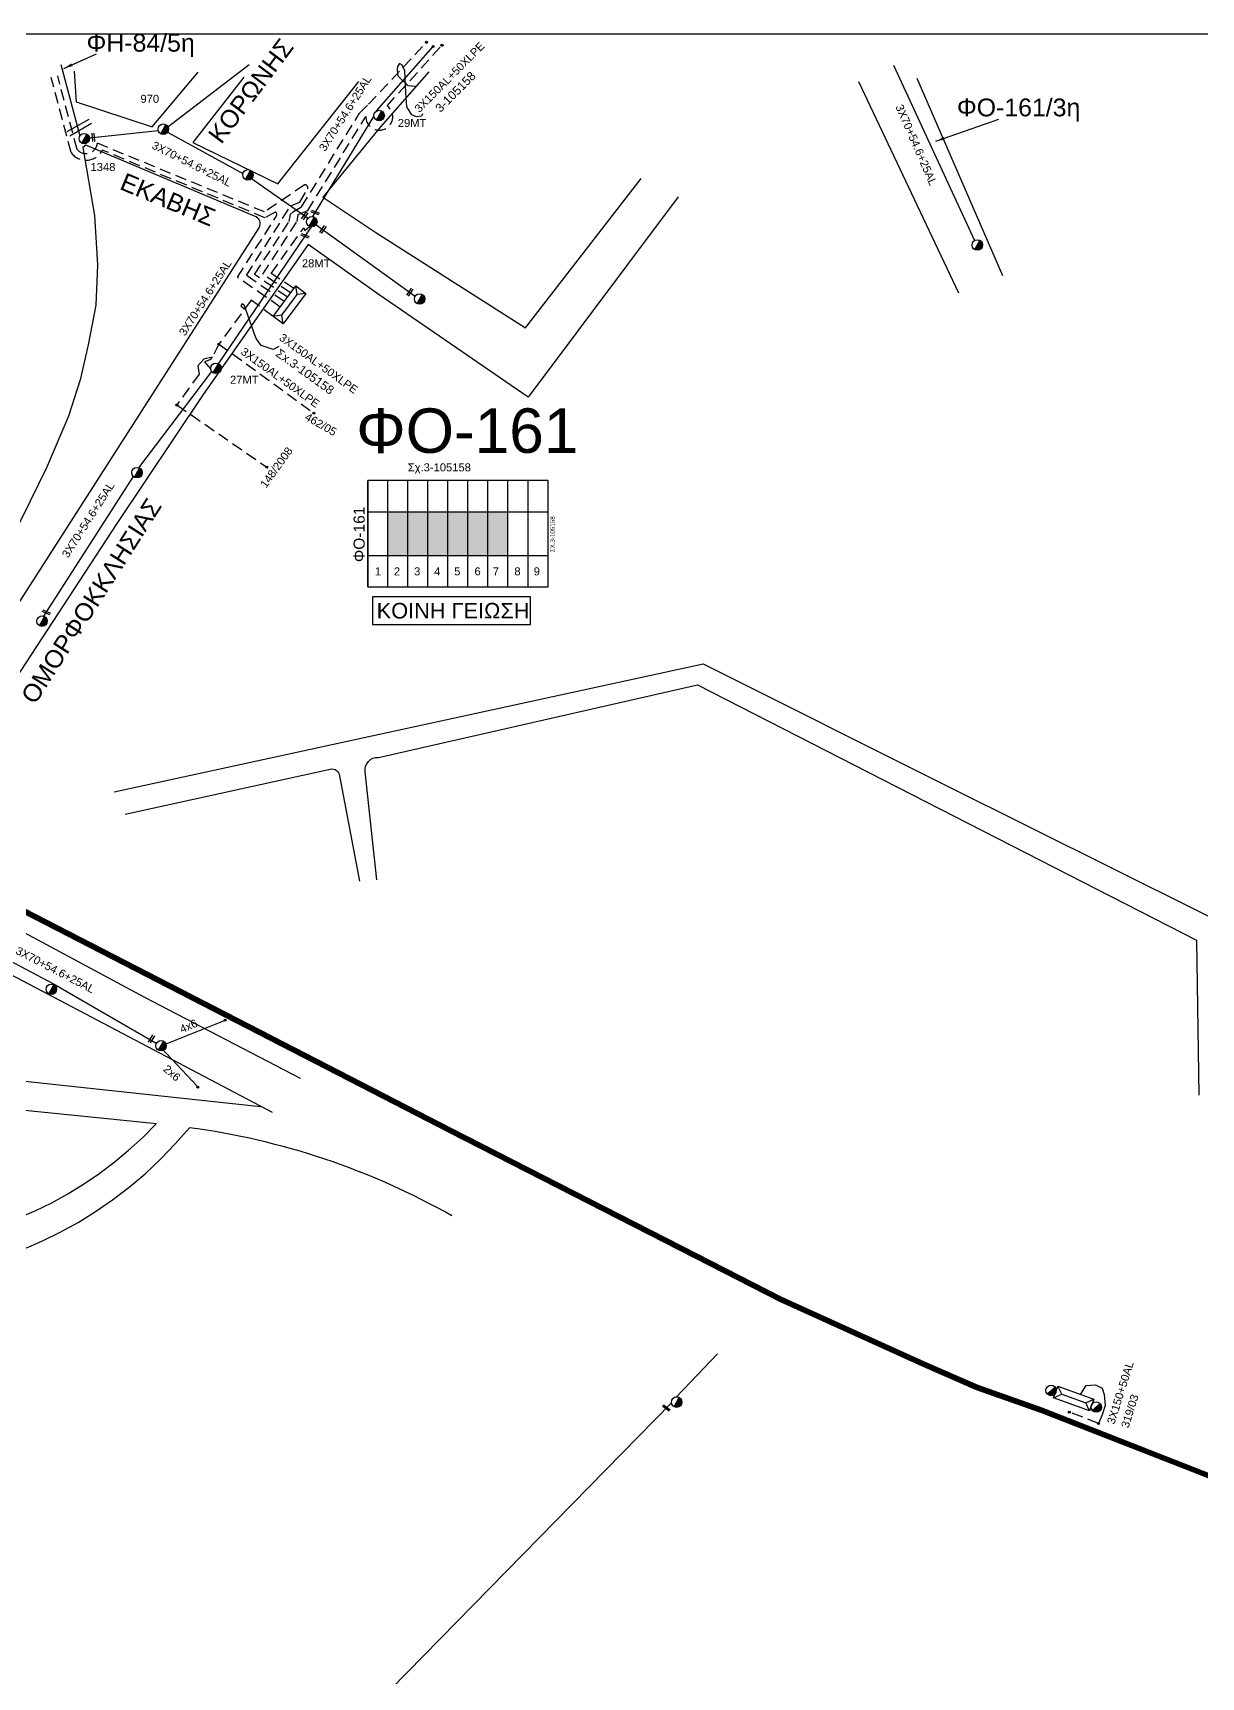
# Model space of a CAD drawing. Header units: millimetres. Extents: x 911 to 5440, y 753 to 2084.
# Drawn here: x 1132 to 1394.7, y 1413.3 to 1783.1 of the extents above; entities that cross this region are included whole.
import ezdxf
from ezdxf.enums import TextEntityAlignment as Align

# ---------------------------------------------------------------- set-up
doc = ezdxf.new("R2010")
doc.units = ezdxf.units.MM
doc.linetypes.add('DASHED', pattern=[19.05, 12.7, -6.35])
for name, color, linetype in [('Άγνωστα', 7, 'Continuous'), ('Ασφαλειοκιβώτια Χ.Τ 9 αναχωρήσεων', 7, 'Continuous'), ('Γυμνά εναέρια ΧΤ (3Φ)   4x16AL', 7, 'Continuous'), ('Επιγραφές - Σχήματα', 7, 'Continuous'), ('Καλώδια ΧΤ   3x150+50AL', 7, 'DASHED'), ('Καλώδια ΧΤ   3x150AL+50CU XLPE', 7, 'DASHED'), ('Καλώδια ΧΤ   3x150AL+50XLPE', 7, 'DASHED'), ('Μηχανική τομή', 7, 'Continuous'), ('Στύλος ΦΜ', 7, 'Continuous'), ('Στύλος ΦΜ @ 1', 7, 'Continuous'), ('Συνδέσεις', 7, 'Continuous'), ('Συνεστραμμένα ΧΤ   3x70+54.6+25 AL', 7, 'SYN_LINE'), ('Τομή', 7, 'Continuous'), ('Υποσταθμός εναέριος 2 στύλων', 7, 'Continuous'), ('Υποσταθμός πόλεως', 7, 'Continuous'), ('Υπόβαθρο ΔΕΗ', 7, 'Continuous')]:
    doc.layers.add(name, color=color, linetype=linetype)
doc.styles.get("Standard").update_dxf_attribs({"font": 'arial.ttf'})
doc.linetypes.add('SYN_LINE', pattern='A,0.5,-0.0001,["/\\/\\/\\/",Standard,S=0.1,R=0,X=0,Y=-0.05],-0.25', length=0.7501)
doc.dimstyles.new('ISO-25', dxfattribs={"dimtxt": 2.5, "dimasz": 1.8, "dimexe": 1.25, "dimexo": 0.625, "dimtad": 1, "dimtxsty": 'Standard', "dimcen": 1.8, "dimadec": 0, "dimazin": 0, "dimtfac": 1, "dimtmove": 0, "dimatfit": 3, "dimfxl": 1.25, "dimarcsym": 0})

# ---------------------------------------------------------------- blocks, each defined once
blk = doc.blocks.new('ΥΠΑΡΧΩΝ ΤΣΙΜΕΝΤΕΝΙΟΣ ΣΤΥΛΟΣ')
at = {"layer": 'Στύλος ΦΜ'}
blk.add_hatch(color=7, dxfattribs=at).paths.add_polyline_path([(-1.29, -2.28, 0.574793), (2.62, 0, 0.268822), (1.3, 2.27)])
at = {"layer": 'Στύλος ΦΜ', "color": 7}
blk.add_line((-1.29, -2.28), (1.3, 2.27), dxfattribs=at)
blk.add_circle((0, 0), 2.62, dxfattribs=at)
at = {"layer": 'Στύλος ΦΜ', "flags": 4}
for tag, p in [('ΑΡΙΘΜΟΣ', (-4.68, 8.05)), ('ΤΥΠΟΣ', (-4.91, 3.03))]:
    blk.add_attdef(tag, p, '', height=4, dxfattribs=at)
blk = doc.blocks.new('ΥΠΟΣΤΑΘΜΟΣ ΠΟΛΕΩΣ')
at = {"layer": 'Υποσταθμός πόλεως', "linetype": 'Continuous', "ltscale": 40}
blk.add_lwpolyline([(-8.57, 2.82), (8.57, 2.82), (8.57, -2.82), (-8.57, -2.82)], close=True, dxfattribs=at)
for points in [[(-5.75, 0), (-8.57, 2.82)], [(5.75, 0), (8.57, 2.82)], [(-8.57, -2.82), (-5.75, 0)], [(-5.75, 0), (5.75, 0)], [(8.57, -2.82), (5.75, 0)]]:
    blk.add_lwpolyline(points, dxfattribs=at)
at = {"layer": 'Υποσταθμός πόλεως', "linetype": 'SYN_LINE', "ltscale": 40, "flags": 1}
for tag, p in [('ΜΕΤΑΣΧΗΜΑΤΙΣΜΟΣ', (10.6, 2.39)), ('ΙΣΧΥΣ', (10.58, -0.41)), ('ΑΡΙΘΜΟΣ', (10.7, -3.13))]:
    blk.add_attdef(tag, p, '', height=1.8, dxfattribs=at)
blk = doc.blocks.new('ΜΗΧΑΝΙΚΗ ΤΟΜΗ')
at = {"layer": 'Μηχανική τομή', "ltscale": 40}
for p, q in [((-1.89, 0.78), (1.89, 0.78)), ((1.89, 0), (-1.89, 0))]:
    blk.add_line(p, q, dxfattribs=at)
blk = doc.blocks.new('ΥΠΟΣΤΑΘΜΟΣ ΕΝΑΕΡΙΟΣ ΕΠΙ 2 ΣΤΥΛΩΝ')
at = {"layer": 'Υποσταθμός εναέριος 2 στύλων', "linetype": 'Continuous'}
for points in [[(-11.97, -2.11, 0.574793), (-8.45, -0.07, 0.268822), (-9.64, 1.98)], [(9.68, -2.15, 0.574793), (13.19, -0.1, 0.268822), (12.01, 1.95)]]:
    blk.add_hatch(color=256, dxfattribs=at).paths.add_polyline_path(points)
for p, q in [((-11.97, -2.11), (-9.64, 1.98)), ((9.68, -2.15), (12.01, 1.95))]:
    blk.add_line(p, q, dxfattribs=at)
for centre in [(-10.81, -0.07), (10.84, -0.1)]:
    blk.add_circle(centre, 2.36, dxfattribs=at)
at = {"layer": 'Υποσταθμός πόλεως', "linetype": 'Continuous', "ltscale": 40}
blk.add_lwpolyline([(-8.57, 2.82), (8.57, 2.82), (8.57, -2.82), (-8.57, -2.82)], close=True, dxfattribs=at)
for points in [[(-5.75, 0), (-8.57, 2.82)], [(-8.57, -2.82), (-5.75, 0)], [(-5.75, 0), (5.75, 0)], [(5.75, 0), (8.57, 2.82)], [(8.57, -2.82), (5.75, 0)]]:
    blk.add_lwpolyline(points, dxfattribs=at)
at = {"layer": 'Υποσταθμός εναέριος 2 στύλων', "ltscale": 40, "flags": 1}
for tag, p in [('ΜΕΤΑΣΧΗΜΑΤΙΣΜΟΣ', (14.09, 2.51)), ('ΙΣΧΥΣ', (14.07, -0.28)), ('ΑΡΙΘΜΟΣ', (14.19, -3))]:
    blk.add_attdef(tag, p, '', height=1.8, dxfattribs=at)
blk = doc.blocks.new('ΑΣΦΑΛΕΙΟΚΙΒΩΤΙΟ ΥΠΟΣΤΑΘΜΟΥ 9 ΑΝΑΧΩΡΗΣΕΩΝ')
at = {"layer": 'Ασφαλειοκιβώτια Χ.Τ 9 αναχωρήσεων', "ltscale": 40}
for p, q in [((-23.8, 40.36), (24.02, 40.36)), ((-9.72, 40.36), (-9.72, -40.64)), ((9.94, 40.36), (9.94, -40.64)), ((-23.8, 31.36), (24.02, 31.36)), ((-23.8, 22.36), (24.02, 22.36)), ((-23.8, 13.36), (24.02, 13.36)), ((-23.8, 4.36), (24.02, 4.36)), ((-23.8, -4.64), (24.02, -4.64)), ((-23.8, -13.64), (24.02, -13.64)), ((-23.8, -22.64), (24.02, -22.64)), ((-23.8, -31.64), (24.02, -31.64))]:
    blk.add_line(p, q, dxfattribs=at)
at = {"layer": 'Ασφαλειοκιβώτια Χ.Τ 9 αναχωρήσεων'}
blk.add_lwpolyline([(-23.8, -40.64), (24.02, -40.64), (24.02, 40.36), (-23.8, 40.36)], close=True, dxfattribs=at)
for s, p in [('1', (-18.61, 37.24)), ('2', (-18.61, 28.67)), ('3', (-18.61, 19.6)), ('4', (-18.61, 10.58)), ('5', (-18.61, 1.57)), ('6', (-18.61, -7.57)), ('7', (-18.61, -15.81)), ('8', (-18.61, -25.5)), ('9', (-18.61, -34.19))]:
    blk.add_text(s, height=3.6, rotation=270, dxfattribs=at).set_placement(p)
at = {"layer": 'Ασφαλειοκιβώτια Χ.Τ 9 αναχωρήσεων', "ltscale": 40}
for tag, height, p in [('ΟΝΟΜΑ', 5, (-0.16, 44.31)), ('ΚΕΙΜΕΝΟ 1', 2, (17.06, 35.59)), ('ΚΕΙΜΕΝΟ 2', 2, (17.06, 26.88)), ('ΚΕΙΜΕΝΟ 3', 2, (17.06, 17.69)), ('ΚΕΙΜΕΝΟ 4', 2, (17.06, 8.71)), ('ΚΕΙΜΕΝΟ 5', 2, (17.06, -0.13)), ('ΚΕΙΜΕΝΟ 6', 2, (17.06, -9.05)), ('ΚΕΙΜΕΝΟ 7', 2, (17.06, -18.13)), ('ΚΕΙΜΕΝΟ 8', 2, (17.06, -26.85)), ('ΚΕΙΜΕΝΟ 9', 2, (17.06, -35.99)), ('ΣΧ', 2, (-0.1, -42.64))]:
    blk.add_attdef(tag, text='', height=height, dxfattribs=at).set_placement(p, align=Align.MIDDLE_CENTER)
blk = doc.blocks.new('_ΣΥΝΔΕΣΗ')
at = {"layer": 'Συνδέσεις', "linetype": 'SYN_LINE', "ltscale": 40}
blk.add_hatch(color=256, dxfattribs=at).paths.add_polyline_path([(0.5, -0.01, 1), (-0.5, -0.01, 1)])
at = {"layer": 'Συνδέσεις'}
blk.add_circle((0, -0.01), 0.5, dxfattribs=at)
blk = doc.blocks.new('ΤΟΜΗ')
at = {"layer": 'Τομή', "ltscale": 40}
for p, q in [((-5.68, 0), (5.68, 0)), ((5.68, -2.33), (-5.68, -2.33))]:
    blk.add_line(p, q, dxfattribs=at)

msp = doc.modelspace()

# ---------------------------------------------------------------- hatches: boundary and pattern name
at = {"layer": 'Ασφαλειοκιβώτια Χ.Τ 9 αναχωρήσεων'}
for color, points in [(85, [(1216.29, 1675.36), (1211.79, 1675.36), (1211.79, 1665.53), (1216.29, 1665.53)]), (5, [(1220.79, 1675.36), (1216.29, 1675.36), (1216.29, 1665.53), (1220.79, 1665.53)]), (30, [(1225.29, 1675.36), (1220.79, 1675.36), (1220.79, 1665.53), (1225.29, 1665.53)]), (6, [(1229.79, 1675.36), (1225.29, 1675.36), (1225.29, 1665.53), (1229.79, 1665.53)])]:
    msp.add_hatch(color=color, dxfattribs=at).paths.add_polyline_path(points)
at = {"layer": 'Καλώδια ΧΤ   3x150AL+50CU XLPE', "linetype": 'DASHED', "ltscale": 0.2}
h = msp.add_hatch(color=1, dxfattribs=at)
h.dxf.hatch_style = 1
h.paths.add_polyline_path([(1234.29, 1675.36), (1229.79, 1675.36), (1229.79, 1665.53), (1234.29, 1665.53)])
h = msp.add_hatch(color=151, dxfattribs=at)
h.dxf.hatch_style = 1
h.paths.add_polyline_path([(1238.79, 1675.36), (1234.29, 1675.36), (1234.29, 1665.53), (1238.79, 1665.53)])

# ---------------------------------------------------------------- linework, layer by layer
at = {"layer": 'Άγνωστα', "color": 6, "linetype": 'DASHED', "ltscale": 0.2}
msp.add_lwpolyline([(1172.28, 1710.16), (1170.44, 1709.68), (1169.06, 1708.23), (1169.36, 1706.35), (1164.34, 1699.41), (1184.55, 1685.44)], dxfattribs=at)
at = {"layer": 'Άγνωστα', "color": 30}
msp.add_lwpolyline([(1276.7, 1476.33), (1285.88, 1485.99)], dxfattribs=at)
at = {"layer": 'Άγνωστα', "color": 30, "linetype": 'SYN_LINE', "ltscale": 20}
msp.add_lwpolyline([(1204.96, 1402.94), (1275.56, 1474.96)], dxfattribs=at)
at = {"layer": 'Γυμνά εναέρια ΧΤ (3Φ)   4x16AL', "color": 4, "linetype": 'SYN_LINE', "ltscale": 20}
msp.add_lwpolyline([(1160.79, 1555.3), (1175.07, 1560.94)], dxfattribs=at)
at = {"layer": 'Επιγραφές - Σχήματα'}
for points in [[(953.51, 1782.88), (3198.57, 1782.88)], [(1219.54, 1764.89), (1219.33, 1764.37), (1218.2, 1764.19), (1217.14, 1764.63), (1216.05, 1766.44), (1215.82, 1769.62), (1215.57, 1774.66), (1214.91, 1775.92), (1214.4, 1776.24), (1213.99, 1775.54), (1213.86, 1774.7), (1214.03, 1773.46), (1216.29, 1771.24), (1217.96, 1771.14)], [(1187.29, 1712.58), (1185.97, 1711.87), (1183.3, 1712.82), (1182.18, 1714.34), (1181.63, 1715.78), (1179.82, 1720.9), (1179.47, 1721.89), (1179.04, 1722.19), (1178.76, 1721.68), (1179.27, 1721.25), (1179.82, 1720.9)]]:
    msp.add_lwpolyline(points, dxfattribs=at)
at = {"layer": 'Επιγραφές - Σχήματα', "color": 190}
msp.add_lwpolyline([(1208.32, 1650.07), (1243.83, 1650.07), (1243.83, 1656.24), (1208.32, 1656.24)], close=True, dxfattribs=at)
at = {"layer": 'Καλώδια ΧΤ   3x150+50AL', "color": 6, "ltscale": 0.2}
msp.add_lwpolyline([(1367.51, 1476.89), (1368.77, 1478.92), (1370.91, 1479.03), (1372.39, 1478.28), (1372.89, 1476.85), (1373.05, 1474.41), (1372.43, 1472.27), (1371.58, 1470.37), (1365.02, 1472.88)], dxfattribs=at)
at = {"layer": 'Καλώδια ΧΤ   3x150AL+50CU XLPE', "color": 1, "ltscale": 0.2}
msp.add_lwpolyline([(1187.6, 1721.43), (1177.97, 1728.14), (1186.76, 1741.98, 0.440116), (1186.47, 1742.8), (1184.15, 1741.53), (1147.57, 1756.74, -0.565609), (1140.55, 1756.18), (1136.1, 1773.05)], format="xyb", dxfattribs=at)
at = {"layer": 'Καλώδια ΧΤ   3x150AL+50CU XLPE', "color": 151, "ltscale": 0.2}
msp.add_lwpolyline([(1188.46, 1722.66), (1180, 1728.55), (1188.13, 1741.33), (1189.92, 1744.18), (1191.96, 1745.04), (1193.81, 1748.06, 0.505104), (1193.04, 1748.92), (1184.07, 1742.82), (1146.48, 1758.26, -0.649935), (1141.92, 1756.86), (1137.55, 1773.43)], format="xyb", dxfattribs=at)
at = {"layer": 'Καλώδια ΧΤ   3x150AL+50XLPE', "color": 30, "ltscale": 0.2}
msp.add_lwpolyline([(1189.21, 1723.66), (1181.81, 1728.78), (1189.62, 1740.68), (1189.87, 1742.35), (1190.57, 1742.92), (1192.38, 1743.99), (1205.42, 1765.01), (1207.44, 1767.04), (1220.5, 1780.98)], dxfattribs=at)
at = {"layer": 'Καλώδια ΧΤ   3x150AL+50XLPE', "color": 5, "ltscale": 0.2}
msp.add_lwpolyline([(1189.93, 1724.63), (1183.67, 1728.83), (1191.36, 1740.71), (1191.61, 1742.22), (1193.76, 1743.12), (1206.85, 1764.31, 1.676057), (1211.6, 1766.7), (1223.96, 1780.31)], format="xyb", dxfattribs=at)
at = {"layer": 'Καλώδια ΧΤ   3x150AL+50XLPE', "color": 85, "ltscale": 0.2}
msp.add_lwpolyline([(1190.63, 1725.58), (1185.56, 1729.01), (1192.87, 1739.26), (1193.14, 1738.68), (1194.18, 1739.56)], dxfattribs=at)
at = {"layer": 'Καλώδια ΧΤ   3x150AL+50XLPE', "color": 6, "ltscale": 0.2}
for points in [[(1185.98, 1719.33), (1181.05, 1723), (1173.78, 1713.12), (1172.28, 1710.16), (1171.73, 1709.59), (1170.53, 1709.1), (1171.94, 1707.52)], [(1173.78, 1713.12), (1195.15, 1697.6)]]:
    msp.add_lwpolyline(points, dxfattribs=at)
at = {"layer": 'Συνεστραμμένα ΧΤ   3x70+54.6+25 AL', "color": 4, "ltscale": 20}
for p, q in [((1114.85, 1580.7), (1136.73, 1569.16)), ((1136.73, 1569.16), (1159.71, 1555.89))]:
    msp.add_line(p, q, dxfattribs=at)
at = {"layer": 'Συνεστραμμένα ΧΤ   3x70+54.6+25 AL', "color": 6, "ltscale": 20}
for points in [[(1209.26, 1765.54), (1221.97, 1780.05)], [(1194.91, 1741.78), (1208.66, 1764.31)], [(1173.7, 1708.67), (1194.59, 1739.45)], [(1195.66, 1739.96), (1217.93, 1723.9)], [(1155.81, 1685.29), (1172.17, 1706.94)], [(1134.46, 1651.89), (1154.56, 1683.34)]]:
    msp.add_lwpolyline(points, dxfattribs=at)
at = {"layer": 'Συνεστραμμένα ΧΤ   3x70+54.6+25 AL', "color": 5, "ltscale": 20}
for points in [[(1138.28, 1776.02), (1142.52, 1759.94)], [(1325.5, 1775.87), (1343.72, 1736.4)]]:
    msp.add_lwpolyline(points, dxfattribs=at)
at = {"layer": 'Συνεστραμμένα ΧΤ   3x70+54.6+25 AL', "color": 85, "ltscale": 20}
for points in [[(1162.34, 1761.97), (1180.61, 1775.97)], [(1144.68, 1759.51), (1160.15, 1761.16)], [(1162.27, 1760.78), (1179.19, 1751.44)], [(1181.15, 1750.32), (1193.84, 1741.44)]]:
    msp.add_lwpolyline(points, dxfattribs=at)
at = {"layer": 'Συνεστραμμένα ΧΤ   3x70+54.6+25 AL', "color": 4, "linetype": 'SYN_LINE', "ltscale": 10}
msp.add_lwpolyline([(1160.8, 1554.85), (1168.98, 1546.15)], dxfattribs=at)
at = {"layer": 'Υπόβαθρο ΔΕΗ', "ltscale": 0.2}
for p, q in [((1083.28, 1605.92), (1156.92, 1566.27)), ((1090.03, 1590.81), (1185.77, 1540.34)), ((1156.92, 1566.27), (1192.04, 1548))]:
    msp.add_line(p, q, dxfattribs=at)
for points in [[(1141.25, 1774.5), (1141.7, 1767.62), (1158.77, 1762), (1169.12, 1774.29)], [(1179.42, 1773.11), (1167.94, 1758.43), (1187.08, 1749.12), (1205.29, 1772.16)], [(1221.01, 1774.36), (1210.15, 1761.99), (1197.16, 1746.18), (1209.11, 1738.2), (1228.53, 1725.82), (1242.7, 1716.74), (1268.78, 1750.32)], [(1317.62, 1772.13), (1340.1, 1724.62)], [(1350.04, 1728.46), (1330.81, 1772.82)], [(1277.1, 1746.25), (1243.3, 1701.17), (1209.85, 1724.17), (1193.86, 1735.53), (1170.07, 1701.54), (1150.82, 1672.75), (1125.62, 1634.07), (1107.8, 1606.96), (1121.73, 1599.73)], [(1150.21, 1612.41), (1282.65, 1641.21), (1337.15, 1613.91), (1412.87, 1576.16), (1519.58, 1523.81), (1552.52, 1524.13), (1552.38, 1530.02), (1604.23, 1536.86), (1605.51, 1535.17), (1689.8, 1546.57), (1693.93, 1550.95), (1738.05, 1556.32), (1743.03, 1553.13), (1779.15, 1557.47), (1781.22, 1612.16), (1782.64, 1648.02), (1782.75, 1658.06), (1781.87, 1664.03)], [(1055.28, 1548.38), (1159.73, 1537.8)], [(1112.72, 1549.22), (1183.14, 1541.65)]]:
    msp.add_lwpolyline(points, dxfattribs=at)
for points in [[(1109.39, 1670.46), (1080.07, 1622), (1100.11, 1610.18), (1182.83, 1739.28, 0.517163), (1181.77, 1741.9), (1143.88, 1757.83), (1143.18, 1757.29), (1145.85, 1742.06), (1146.48, 1730.9), (1146.15, 1721.88), (1144.38, 1712.91), (1142.57, 1705.07), (1140, 1696.86), (1135.04, 1685.24), (1129.59, 1674.1), (1122.79, 1661.15), (1116.8, 1649.89), (1110.19, 1636.07), (1103.12, 1624.73), (1095.53, 1612.88)], [(1209.29, 1592.64), (1206.65, 1616.93, -0.457934), (1209.66, 1620.16), (1281.38, 1636.44), (1393.64, 1579.08), (1394.17, 1544.21)], [(1152.7, 1607.39), (1198.85, 1617.52, -0.450126), (1200.91, 1616.02), (1205.38, 1592.3)]]:
    msp.add_lwpolyline(points, format="xyb", dxfattribs=at)
at = {"layer": 'Υπόβαθρο ΔΕΗ', "linetype": 'DASHED', "const_width": 1}
msp.add_lwpolyline([(955.23, 1661.16), (964.78, 1661.16), (975.44, 1659.92), (985.35, 1657.83), (992.59, 1655.51), (1008.05, 1650.09), (1033.66, 1638.53), (1055.16, 1626.48), (1082.78, 1610.33), (1127.17, 1587.1), (1225.87, 1536.27), (1281.07, 1508.08), (1300.1, 1498.32), (1332.18, 1483.78), (1344.27, 1478.51), (1358.7, 1473.38), (1392.88, 1460.02), (1421.23, 1448.82)], dxfattribs=at)
at = {"layer": 'Υπόβαθρο ΔΕΗ'}
for points in [[(955.23, 1661.64), (964.81, 1661.64), (975.52, 1660.4), (985.47, 1658.3), (992.74, 1655.97), (1008.23, 1650.54), (1033.88, 1638.96), (1055.4, 1626.9), (1083.02, 1610.75), (1127.39, 1587.53), (1226.09, 1536.7), (1281.29, 1508.51), (1300.31, 1498.76), (1332.37, 1484.22), (1344.45, 1478.96), (1358.87, 1473.83), (1393.05, 1460.47), (1421.4, 1449.27)], [(955.23, 1660.63), (964.75, 1660.63), (975.36, 1659.39), (985.21, 1657.32), (992.42, 1655.01), (1007.85, 1649.6), (1033.42, 1638.06), (1054.9, 1626.02), (1082.52, 1609.86), (1126.92, 1586.63), (1225.63, 1535.8), (1280.83, 1507.61), (1299.87, 1497.84), (1331.96, 1483.29), (1344.08, 1478.01), (1358.51, 1472.88), (1392.68, 1459.53), (1421.05, 1448.32)]]:
    msp.add_lwpolyline(points, dxfattribs=at)
at = {"layer": 'Υπόβαθρο ΔΕΗ', "ltscale": 0.2}
for centre, radius, start, end in [((1094.43, 1597.09), 94.42, 230.7084, 320.3656), ((1095.62, 1598.21), 88.09, 230.6434, 316.5924), ((1145.66, 1374.97), 163.31, 60.4477, 82.4413)]:
    msp.add_arc(centre, radius, start, end, dxfattribs=at)

# ---------------------------------------------------------------- block references
at = {"layer": 'Ασφαλειοκιβώτια Χ.Τ 9 αναχωρήσεων', "xscale": 0.5, "yscale": 0.5, "zscale": 0.5, "rotation": 90}
msp.add_blockref('ΑΣΦΑΛΕΙΟΚΙΒΩΤΙΟ ΥΠΟΣΤΑΘΜΟΥ 9 ΑΝΑΧΩΡΗΣΕΩΝ', (1227.48, 1670.39), dxfattribs=at).add_auto_attribs({'ΟΝΟΜΑ': 'ΦΟ-161', 'ΣΧ': 'ΣX.3-105158'})
at = {"layer": 'Μηχανική τομή'}
for p, xscale, yscale, zscale, rotation in [((1145.74, 1759.62), 0.5000000000000233, 0.5000000000000233, 0.5000000000000233, 94.35519612289272), ((1193.26, 1741.84), 0.4999999999999977, 0.4999999999999977, 0.4999999999999977, 55.37865714133206), ((1195.36, 1742.52), 0.5000000000000323, 0.5000000000000323, 0.5000000000000323, 338.1811066266653), ((1197.34, 1738.75), 0.4999999999999977, 0.4999999999999977, 0.4999999999999977, 55.37865714133206), ((1193.1, 1737.26), 0.5000000000000323, 0.5000000000000323, 0.5000000000000323, 338.1811066266653), ((1216.88, 1724.65), 0.4999999999999977, 0.4999999999999977, 0.4999999999999977, 55.37865714133206), ((1134.91, 1652.59), 0.5000000000000323, 0.5000000000000323, 0.5000000000000323, 338.1811066266653), ((1158.81, 1556.73), 0.4999999999999835, 0.4999999999999835, 0.4999999999999835, 59.34469258350399), ((1274.29, 1473.67), 0.4999999999999781, 0.4999999999999781, 0.4999999999999781, 322.5795516635128)]:
    msp.add_blockref('ΜΗΧΑΝΙΚΗ ΤΟΜΗ', p, dxfattribs=dict(at, xscale=xscale, yscale=yscale, zscale=zscale, rotation=rotation))
at = {"layer": 'Στύλος ΦΜ @ 1', "ltscale": 40}
ref = msp.add_blockref('ΥΠΑΡΧΩΝ ΤΣΙΜΕΝΤΕΝΙΟΣ ΣΤΥΛΟΣ', (1161.29, 1761.44), dxfattribs=dict(at, xscale=0.4499999999998181, yscale=0.4499999999998181, zscale=0.4499999999998181))
ref.add_attrib('ΤΥΠΟΣ', '970', (1156.15, 1767.37), dxfattribs={"layer": 'Στύλος ΦΜ', "height": 1.8, "flags": 4})
ref = msp.add_blockref('ΥΠΑΡΧΩΝ ΤΣΙΜΕΝΤΕΝΙΟΣ ΣΤΥΛΟΣ', (1209.83, 1764.5), dxfattribs=dict(at, xscale=0.4499999999998181, yscale=0.4499999999998181, zscale=0.4499999999998181))
ref.add_attrib('ΤΥΠΟΣ', '29MT', (1214.02, 1761.94), dxfattribs={"layer": 'Στύλος ΦΜ', "height": 1.8, "flags": 4})
ref = msp.add_blockref('ΥΠΑΡΧΩΝ ΤΣΙΜΕΝΤΕΝΙΟΣ ΣΤΥΛΟΣ', (1143.52, 1759.32), dxfattribs=dict(at, xscale=0.4499999999998181, yscale=0.4499999999998181, zscale=0.4499999999998181))
ref.add_attrib('ΤΥΠΟΣ', '1348', (1144.93, 1752.03), dxfattribs={"layer": 'Στύλος ΦΜ', "height": 1.8, "flags": 4})
at = {"layer": 'Στύλος ΦΜ @ 1', "ltscale": 40, "xscale": 0.4499999999998181, "yscale": 0.4499999999998181, "zscale": 0.4499999999998181}
for p in [(1180.33, 1751.17), (1344.34, 1735.39), (1218.92, 1723.25), (1155.38, 1684.19), (1134.03, 1650.79), (1136.11, 1568), (1160.79, 1555.3), (1276.72, 1475.15)]:
    msp.add_blockref('ΥΠΑΡΧΩΝ ΤΣΙΜΕΝΤΕΝΙΟΣ ΣΤΥΛΟΣ', p, dxfattribs=at)
at = {"layer": 'Στύλος ΦΜ @ 1', "ltscale": 40}
ref = msp.add_blockref('ΥΠΑΡΧΩΝ ΤΣΙΜΕΝΤΕΝΙΟΣ ΣΤΥΛΟΣ', (1194.69, 1740.62), dxfattribs=dict(at, xscale=0.4499999999998181, yscale=0.4499999999998181, zscale=0.4499999999998181))
ref.add_attrib('ΤΥΠΟΣ', '28MT', (1192.46, 1730.37), dxfattribs={"layer": 'Στύλος ΦΜ', "height": 1.8, "flags": 4})
ref = msp.add_blockref('ΥΠΑΡΧΩΝ ΤΣΙΜΕΝΤΕΝΙΟΣ ΣΤΥΛΟΣ', (1173.11, 1707.65), dxfattribs=dict(at, xscale=0.4499999999998181, yscale=0.4499999999998181, zscale=0.4499999999998181))
ref.add_attrib('ΤΥΠΟΣ', '27MT', (1176.29, 1704.18), dxfattribs={"layer": 'Στύλος ΦΜ', "height": 1.8, "flags": 4})
at = {"layer": 'Συνδέσεις', "xscale": 0.4499999999998181, "yscale": 0.4499999999998181, "zscale": 0.4499999999998181}
for p in [(1220.5, 1780.98), (1221.97, 1780.05), (1223.96, 1780.31), (1173.78, 1713.12), (1164.34, 1699.41), (1195.15, 1697.6), (1184.55, 1685.44), (1175.21, 1561.06), (1169.08, 1545.97), (1365.02, 1472.88), (1371.58, 1470.37)]:
    msp.add_blockref('_ΣΥΝΔΕΣΗ', p, dxfattribs=at)
at = {"layer": 'Τομή', "xscale": 0.5000000000000044, "yscale": 0.5000000000000044, "zscale": 0.5000000000000044, "rotation": 29.63693376517287}
msp.add_blockref('ΤΟΜΗ', (1142.13, 1762.31), dxfattribs=at)
at = {"layer": 'Υποσταθμός εναέριος 2 στύλων', "xscale": 0.5000000000000193, "yscale": 0.5000000000000193, "zscale": 0.5000000000000193, "rotation": 339.889219289661}
msp.add_blockref('ΥΠΟΣΤΑΘΜΟΣ ΕΝΑΕΡΙΟΣ ΕΠΙ 2 ΣΤΥΛΩΝ', (1366, 1475.95), dxfattribs=at)
at = {"layer": 'Υποσταθμός πόλεως', "xscale": 0.5000000000000082, "yscale": 0.5000000000000082, "zscale": 0.5000000000000082, "rotation": 53.33510832787272}
msp.add_blockref('ΥΠΟΣΤΑΘΜΟΣ ΠΟΛΕΩΣ', (1189.67, 1721.92), dxfattribs=at)

# ---------------------------------------------------------------- texts
at = {"layer": 'Επιγραφές - Σχήματα', "width": 11.1692, "attachment_point": 1}
for s, insert, char_height in [('ΦΗ-84/5η ', (1144.03, 1782.88), 4), ('ΦΟ-161/3η ', (1339.74, 1768.33), 4), ('ΦΟ-161 ', (1204.66, 1698.64), 10), ('Σχ.3-105158 ', (1216.26, 1686.28), 1.8)]:
    msp.add_mtext(s, dxfattribs=dict(at, insert=insert, char_height=char_height))
at = {"layer": 'Επιγραφές - Σχήματα', "char_height": 4, "width": 11.1692, "attachment_point": 1}
for s, insert, rotation in [('ΚΟΡΩΝΗΣ ', (1171.1, 1760.29), 53.0963), ('ΕΚΑΒΗΣ ', (1152.77, 1751.74), 337.5039), ('ΟΜΟΡΦΟΚΚΛΗΣΙΑΣ ', (1129.07, 1633.98), 57.4534)]:
    msp.add_mtext(s, dxfattribs=dict(at, insert=insert, rotation=rotation))
at = {"layer": 'Επιγραφές - Σχήματα', "color": 7, "char_height": 1.8}
for s, insert, width, attachment_point, rotation in [('{\\H1.083x;\\C256;3-105158}', (1226.99, 1769.82), 27.8484, 5, 45.1809), ('{\\H1.083x;\\C256;Σx.3-105158}', (1193.15, 1706.9), 27.8484, 5, 324.1157), ('462/05', (1193.83, 1697.75), 168.3718, 1, 330.1336), ('148/2008', (1182.93, 1681.64), 168.3718, 1, 54.3044), ('319/03', (1376.61, 1469.74), 168.3718, 1, 72.485)]:
    msp.add_mtext(s, dxfattribs=dict(at, insert=insert, width=width, attachment_point=attachment_point, rotation=rotation))
at = {"layer": 'Επιγραφές - Σχήματα', "color": 190, "insert": (1209.28, 1654.89), "char_height": 3.5, "width": 35.1311, "attachment_point": 1}
msp.add_mtext('KOINH ΓΕΙΩΣΗ', dxfattribs=at)
at = {"layer": 'Καλώδια ΧΤ   3x150+50AL', "color": 7, "insert": (1373.43, 1470.57), "char_height": 1.8, "width": 168.3718, "attachment_point": 1, "rotation": 72.485}
msp.add_mtext('3X150+50AL', dxfattribs=at)
at = {"layer": 'Καλώδια ΧΤ   3x150AL+50XLPE', "color": 7, "char_height": 1.8, "width": 27.8484, "attachment_point": 5}
for insert, rotation in [((1225.67, 1773.13), 45.1809), ((1187.58, 1705.57), 324.1157), ((1196.22, 1708.72), 324.1157)]:
    msp.add_mtext('3X150AL+50XLPE', dxfattribs=dict(at, insert=insert, rotation=rotation))
at = {"layer": 'Συνεστραμμένα ΧΤ   3x70+54.6+25 AL', "color": 7, "char_height": 1.8, "width": 168.3718, "attachment_point": 1}
for s, insert, rotation in [('3X70+54.6+25AL', (1196.16, 1757.25), 57.4234), ('3X70+54.6+25AL', (1327.53, 1767.24), 293.5399), ('3X70+54.6+25AL', (1159.34, 1758.82), 333.3908), ('3X70+54.6+25AL', (1164.68, 1715.76), 57.4234), ('3X70+54.6+25AL', (1138.36, 1665.83), 57.4234), ('3X70+54.6+25AL', (1128.74, 1577.69), 332.4763), ('4x6', (1164.75, 1559.72), 24.0482), ('2x6', (1162.29, 1551.17), 319.0809)]:
    msp.add_mtext(s, dxfattribs=dict(at, insert=insert, rotation=rotation))

# ---------------------------------------------------------------- leaders
at = {"layer": 'Επιγραφές - Σχήματα', "ltscale": 40}
for points in [[(1138.94, 1775.12), (1146.25, 1778.37)], [(1334.98, 1758.73), (1349.19, 1763.67)]]:
    msp.add_leader(points, dimstyle='ISO-25', override={"dimasz": 2, "dimtad": 0}, dxfattribs=at)

doc.saveas('drawing.dxf')
